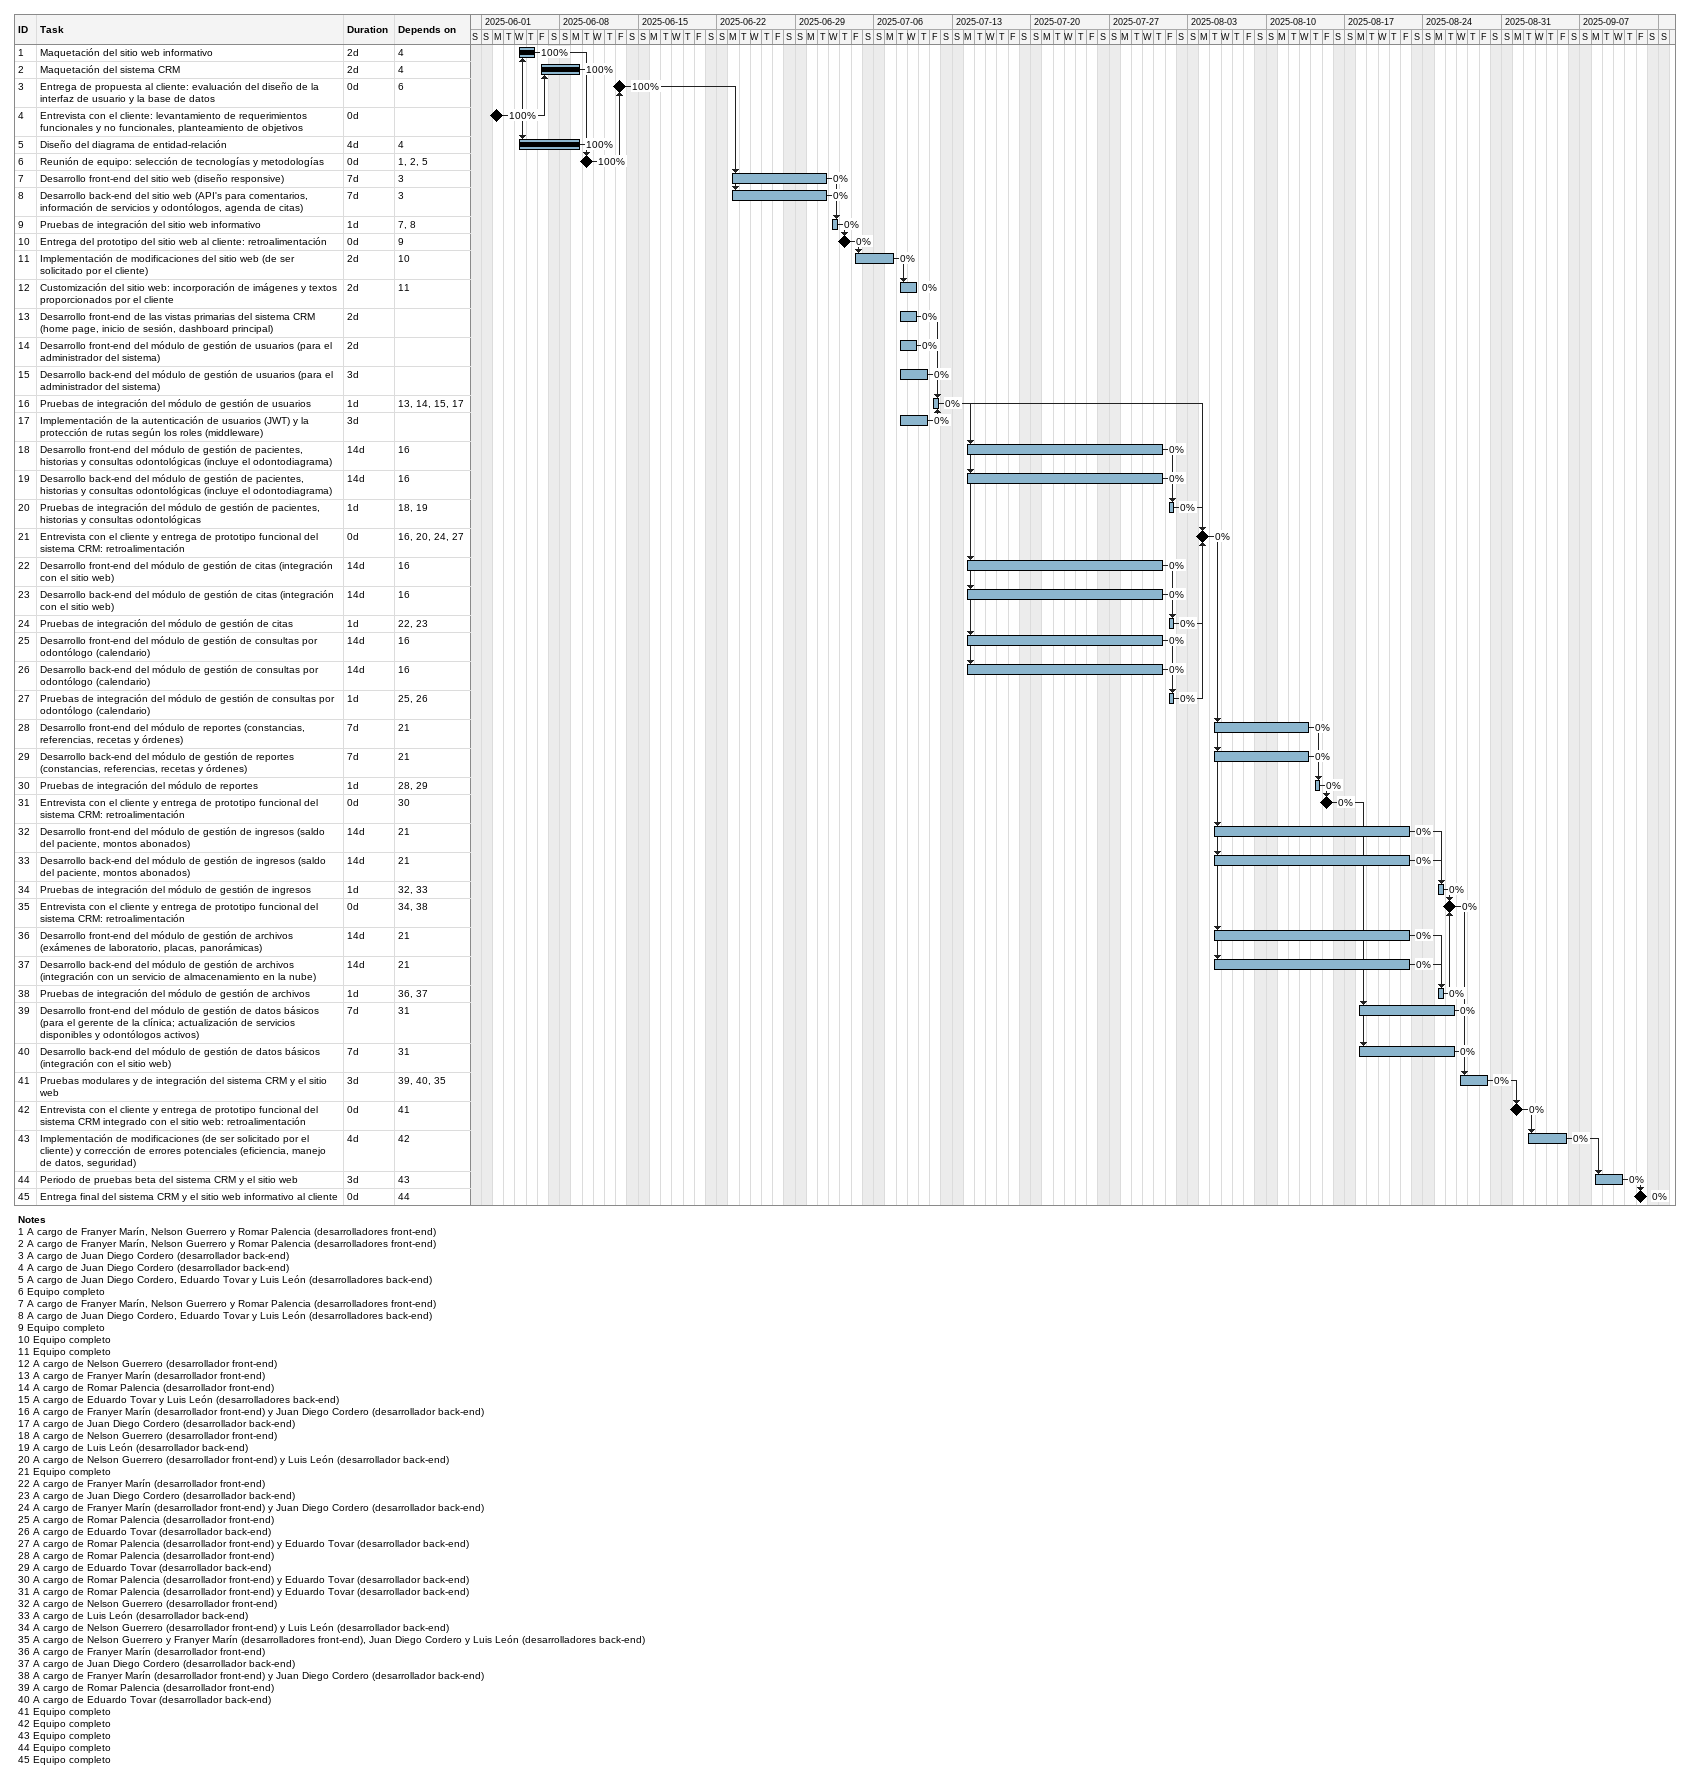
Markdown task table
| ID | Task | Duration | Start | Finish | Predecessors | % complete |
|---|---|---|---|---|---|---|
| 1 | Maquetación del sitio web informativo | 2d | 2025-06-04 | 2025-06-05 | 4 | 100 |
| 2 | Maquetación del sistema CRM | 2d | 2025-06-06 | 2025-06-09 | 4 | 100 |
| 3 | Entrega de propuesta al cliente: evaluación del diseño de la interfaz de usuario y la base de datos | 0d | 2025-06-13 | 2025-06-13 | 6 | 100 |
| 4 | Entrevista con el cliente: levantamiento de requerimientos funcionales y no funcionales, planteamiento de objetivos | 0d | 2025-06-02 | 2025-06-02 |  | 100 |
| 5 | Diseño del diagrama de entidad-relación | 4d | 2025-06-04 | 2025-06-09 | 4 | 100 |
| 6 | Reunión de equipo: selección de tecnologías y metodologías | 0d | 2025-06-10 | 2025-06-10 | 1, 2, 5 | 100 |
| 7 | Desarrollo front-end del sitio web (diseño responsive) | 7d | 2025-06-23 | 2025-07-01 | 3 | 0 |
| 8 | Desarrollo back-end del sitio web (API's para comentarios, información de servicios y odontólogos, agenda de citas) | 7d | 2025-06-23 | 2025-07-01 | 3 | 0 |
| 9 | Pruebas de integración del sitio web informativo | 1d | 2025-07-02 | 2025-07-02 | 7, 8 | 0 |
| 10 | Entrega del prototipo del sitio web al cliente: retroalimentación | 0d | 2025-07-03 | 2025-07-03 | 9 | 0 |
| 11 | Implementación de modificaciones del sitio web (de ser solicitado por el cliente) | 2d | 2025-07-04 | 2025-07-07 | 10 | 0 |
| 12 | Customización del sitio web: incorporación de imágenes y textos proporcionados por el cliente | 2d | 2025-07-08 | 2025-07-09 | 11 | 0 |
| 13 | Desarrollo front-end de las vistas primarias del sistema CRM (home page, inicio de sesión, dashboard principal) | 2d | 2025-07-08 | 2025-07-09 |  | 0 |
| 14 | Desarrollo front-end del módulo de gestión de usuarios (para el administrador del sistema) | 2d | 2025-07-08 | 2025-07-09 |  | 0 |
| 15 | Desarrollo back-end del módulo de gestión de usuarios (para el administrador del sistema) | 3d | 2025-07-08 | 2025-07-10 |  | 0 |
| 16 | Pruebas de integración del módulo de gestión de usuarios | 1d | 2025-07-11 | 2025-07-11 | 13, 14, 15, 17 | 0 |
| 17 | Implementación de la autenticación de usuarios (JWT) y la protección de rutas según los roles (middleware) | 3d | 2025-07-08 | 2025-07-10 |  | 0 |
| 18 | Desarrollo front-end del módulo de gestión de pacientes, historias y consultas odontológicas (incluye el odontodiagrama) | 14d | 2025-07-14 | 2025-07-31 | 16 | 0 |
| 19 | Desarrollo back-end del módulo de gestión de pacientes, historias y consultas odontológicas (incluye el odontodiagrama) | 14d | 2025-07-14 | 2025-07-31 | 16 | 0 |
| 20 | Pruebas de integración del módulo de gestión de pacientes, historias y consultas odontológicas | 1d | 2025-08-01 | 2025-08-01 | 18, 19 | 0 |
| 21 | Entrevista con el cliente y entrega de prototipo funcional del sistema CRM: retroalimentación | 0d | 2025-08-04 | 2025-08-04 | 16, 20, 24, 27 | 0 |
| 22 | Desarrollo front-end del módulo de gestión de citas (integración con el sitio web) | 14d | 2025-07-14 | 2025-07-31 | 16 | 0 |
| 23 | Desarrollo back-end del módulo de gestión de citas (integración con el sitio web) | 14d | 2025-07-14 | 2025-07-31 | 16 | 0 |
| 24 | Pruebas de integración del módulo de gestión de citas | 1d | 2025-08-01 | 2025-08-01 | 22, 23 | 0 |
| 25 | Desarrollo front-end del módulo de gestión de consultas por odontólogo (calendario) | 14d | 2025-07-14 | 2025-07-31 | 16 | 0 |
| 26 | Desarrollo back-end del módulo de gestión de consultas por odontólogo (calendario) | 14d | 2025-07-14 | 2025-07-31 | 16 | 0 |
| 27 | Pruebas de integración del módulo de gestión de consultas por odontólogo (calendario) | 1d | 2025-08-01 | 2025-08-01 | 25, 26 | 0 |
| 28 | Desarrollo front-end del módulo de reportes (constancias, referencias, recetas y órdenes) | 7d | 2025-08-05 | 2025-08-13 | 21 | 0 |
| 29 | Desarrollo back-end del módulo de gestión de reportes (constancias, referencias, recetas y órdenes) | 7d | 2025-08-05 | 2025-08-13 | 21 | 0 |
| 30 | Pruebas de integración del módulo de reportes | 1d | 2025-08-14 | 2025-08-14 | 28, 29 | 0 |
| 31 | Entrevista con el cliente y entrega de prototipo funcional del sistema CRM: retroalimentación | 0d | 2025-08-15 | 2025-08-15 | 30 | 0 |
| 32 | Desarrollo front-end del módulo de gestión de ingresos (saldo del paciente, montos abonados) | 14d | 2025-08-05 | 2025-08-22 | 21 | 0 |
| 33 | Desarrollo back-end del módulo de gestión de ingresos (saldo del paciente, montos abonados) | 14d | 2025-08-05 | 2025-08-22 | 21 | 0 |
| 34 | Pruebas de integración del módulo de gestión de ingresos | 1d | 2025-08-25 | 2025-08-25 | 32, 33 | 0 |
| 35 | Entrevista con el cliente y entrega de prototipo funcional del sistema CRM: retroalimentación | 0d | 2025-08-26 | 2025-08-26 | 34, 38 | 0 |
| 36 | Desarrollo front-end del módulo de gestión de archivos (exámenes de laboratorio, placas, panorámicas) | 14d | 2025-08-05 | 2025-08-22 | 21 | 0 |
| 37 | Desarrollo back-end del módulo de gestión de archivos (integración con un servicio de almacenamiento en la nube) | 14d | 2025-08-05 | 2025-08-22 | 21 | 0 |
| 38 | Pruebas de integración del módulo de gestión de archivos | 1d | 2025-08-25 | 2025-08-25 | 36, 37 | 0 |
| 39 | Desarrollo front-end del módulo de gestión de datos básicos (para el gerente de la clínica; actualización de servicios disponibles y odontólogos activos) | 7d | 2025-08-18 | 2025-08-26 | 31 | 0 |
| 40 | Desarrollo back-end del módulo de gestión de datos básicos (integración con el sitio web) | 7d | 2025-08-18 | 2025-08-26 | 31 | 0 |
| 41 | Pruebas modulares y de integración del sistema CRM y el sitio web | 3d | 2025-08-27 | 2025-08-29 | 39, 40, 35 | 0 |
| 42 | Entrevista con el cliente y entrega de prototipo funcional del sistema CRM integrado con el sitio web: retroalimentación | 0d | 2025-09-01 | 2025-09-01 | 41 | 0 |
| 43 | Implementación de modificaciones (de ser solicitado por el cliente) y corrección de errores potenciales (eficiencia, manejo de datos, seguridad) | 4d | 2025-09-02 | 2025-09-05 | 42 | 0 |
| 44 | Periodo de pruebas beta del sistema CRM y el sitio web | 3d | 2025-09-08 | 2025-09-10 | 43 | 0 |
| 45 | Entrega final del sistema CRM y el sitio web informativo al cliente | 0d | 2025-09-12 | 2025-09-12 | 44 | 0 |

Notes
- 1: A cargo de Franyer Marín, Nelson Guerrero y Romar Palencia (desarrolladores front-end)
- 2: A cargo de Franyer Marín, Nelson Guerrero y Romar Palencia (desarrolladores front-end)
- 3: A cargo de Juan Diego Cordero (desarrollador back-end)
- 4: A cargo de Juan Diego Cordero (desarrollador back-end)
- 5: A cargo de Juan Diego Cordero, Eduardo Tovar y Luis León (desarrolladores back-end)
- 6: Equipo completo
- 7: A cargo de Franyer Marín, Nelson Guerrero y Romar Palencia (desarrolladores front-end)
- 8: A cargo de Juan Diego Cordero, Eduardo Tovar y Luis León (desarrolladores back-end)
- 9: Equipo completo
- 10: Equipo completo
- 11: Equipo completo
- 12: A cargo de Nelson Guerrero (desarrollador front-end)
- 13: A cargo de Franyer Marín (desarrollador front-end)
- 14: A cargo de Romar Palencia (desarrollador front-end)
- 15: A cargo de Eduardo Tovar y Luis León (desarrolladores back-end)
- 16: A cargo de Franyer Marín (desarrollador front-end) y Juan Diego Cordero (desarrollador back-end)
- 17: A cargo de Juan Diego Cordero (desarrollador back-end)
- 18: A cargo de Nelson Guerrero (desarrollador front-end)
- 19: A cargo de Luis León (desarrollador back-end)
- 20: A cargo de Nelson Guerrero (desarrollador front-end) y Luis León (desarrollador back-end)
- 21: Equipo completo
- 22: A cargo de Franyer Marín (desarrollador front-end)
- 23: A cargo de Juan Diego Cordero (desarrollador back-end)
- 24: A cargo de Franyer Marín (desarrollador front-end) y Juan Diego Cordero (desarrollador back-end)
- 25: A cargo de Romar Palencia (desarrollador front-end)
- 26: A cargo de Eduardo Tovar (desarrollador back-end)
- 27: A cargo de Romar Palencia (desarrollador front-end) y Eduardo Tovar (desarrollador back-end)
- 28: A cargo de Romar Palencia (desarrollador front-end)
- 29: A cargo de Eduardo Tovar (desarrollador back-end)
- 30: A cargo de Romar Palencia (desarrollador front-end) y Eduardo Tovar (desarrollador back-end)
- 31: A cargo de Romar Palencia (desarrollador front-end) y Eduardo Tovar (desarrollador back-end)
- 32: A cargo de Nelson Guerrero (desarrollador front-end)
- 33: A cargo de Luis León (desarrollador back-end)
- 34: A cargo de Nelson Guerrero (desarrollador front-end) y Luis León (desarrollador back-end)
- 35: A cargo de Nelson Guerrero y Franyer Marín (desarrolladores front-end), Juan Diego Cordero y Luis León (desarrolladores back-end)
- 36: A cargo de Franyer Marín (desarrollador front-end)
- 37: A cargo de Juan Diego Cordero (desarrollador back-end)
- 38: A cargo de Franyer Marín (desarrollador front-end) y Juan Diego Cordero (desarrollador back-end)
- 39: A cargo de Romar Palencia (desarrollador front-end)
- 40: A cargo de Eduardo Tovar (desarrollador back-end)
- 41: Equipo completo
- 42: Equipo completo
- 43: Equipo completo
- 44: Equipo completo
- 45: Equipo completo
